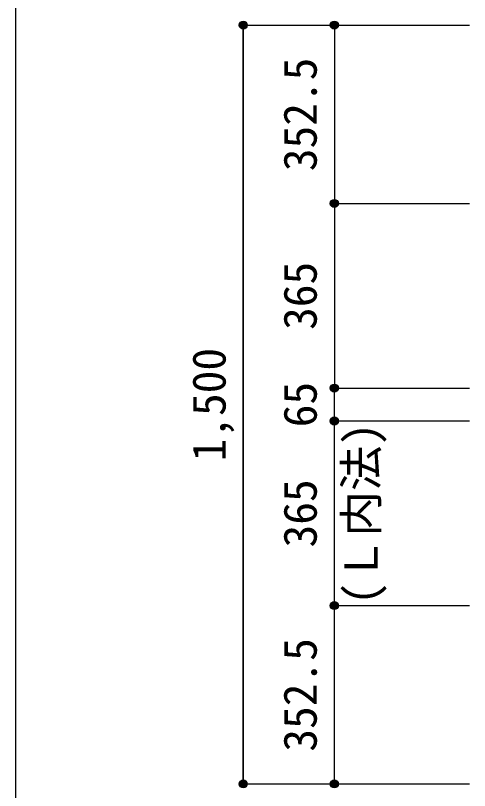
# Model space of a CAD drawing. Units: millimetres at full size, sheet at 1:30. Extents: x -5973 to 5954, y -4195 to 4201.
# Drawn here: x -5973 to -5076, y 1693 to 3225 of the extents above; entities that cross this region are included whole.
import ezdxf
from ezdxf.enums import TextEntityAlignment as Align

# ---------------------------------------------------------------- set-up
doc = ezdxf.new("R2010")
doc.units = ezdxf.units.MM
doc.header["$LTSCALE"] = 30
doc.header["$PDMODE"] = 32
doc.header["$PDSIZE"] = 15
for name, color, linetype in [('0-7_文字', 4, 'Continuous'), ('0-D_寸法', 4, 'Continuous'), ('F-0_枠', 6, 'Continuous')]:
    doc.layers.add(name, color=color, linetype=linetype)
doc.styles.add('ＭＳ ゴシック', font='')
doc.styles.get('ＭＳ ゴシック').set_extended_font_data('MS Gothic')

msp = doc.modelspace()

# ---------------------------------------------------------------- linework, layer by layer
at = {"layer": '0-D_寸法'}
for p, q in [((-5522.84, 3206.03), (-5342.84, 3206.03)), ((-5522.84, 3206.03), (-5342.84, 3206.03)), ((-5522.84, 3206.03), (-5522.84, 1706.03)), ((-5522.84, 1706.03), (-5522.84, 3206.03)), ((-5342.84, 3206.03), (-5075.8, 3206.03)), ((-5342.84, 3206.03), (-5342.84, 2853.53)), ((-5342.84, 2853.53), (-5342.84, 2488.53)), ((-5342.84, 2853.53), (-5075.8, 2853.53)), ((-5342.84, 2488.53), (-5075.8, 2488.53)), ((-5342.84, 2423.53), (-5342.84, 2488.53)), ((-5342.84, 2423.53), (-5075.8, 2423.53)), ((-5342.84, 2058.53), (-5342.84, 2423.53)), ((-5342.84, 2058.53), (-5075.8, 2058.53)), ((-5342.84, 1706.03), (-5342.84, 2058.53)), ((-5522.84, 1706.03), (-5342.84, 1706.03)), ((-5342.84, 1706.03), (-5075.8, 1706.03))]:
    msp.add_line(p, q, dxfattribs=at)
for centre, radius in [((-5522.84, 3206.03), 8), ((-5522.84, 3206.03), 7.2), ((-5522.84, 3206.03), 6.4), ((-5522.84, 3206.03), 5.6), ((-5522.84, 3206.03), 4.8), ((-5522.84, 3206.03), 4), ((-5522.84, 3206.03), 3.2), ((-5522.84, 3206.03), 2.4), ((-5522.84, 3206.03), 1.6), ((-5522.84, 3206.03), 0.8), ((-5342.84, 3206.03), 8), ((-5342.84, 3206.03), 7.2), ((-5342.84, 3206.03), 6.4), ((-5342.84, 3206.03), 5.6), ((-5342.84, 3206.03), 4.8), ((-5342.84, 3206.03), 4), ((-5342.84, 3206.03), 3.2), ((-5342.84, 3206.03), 2.4), ((-5342.84, 3206.03), 1.6), ((-5342.84, 3206.03), 0.8), ((-5342.84, 2853.53), 8), ((-5342.84, 2853.53), 7.2), ((-5342.84, 2853.53), 6.4), ((-5342.84, 2853.53), 5.6), ((-5342.84, 2853.53), 4.8), ((-5342.84, 2853.53), 4), ((-5342.84, 2853.53), 3.2), ((-5342.84, 2853.53), 2.4), ((-5342.84, 2853.53), 1.6), ((-5342.84, 2853.53), 0.8), ((-5342.84, 2488.53), 8), ((-5342.84, 2488.53), 7.2), ((-5342.84, 2488.53), 6.4), ((-5342.84, 2488.53), 5.6), ((-5342.84, 2488.53), 4.8), ((-5342.84, 2488.53), 4), ((-5342.84, 2488.53), 3.2), ((-5342.84, 2488.53), 2.4), ((-5342.84, 2488.53), 1.6), ((-5342.84, 2488.53), 0.8), ((-5342.84, 2423.53), 8), ((-5342.84, 2423.53), 7.2), ((-5342.84, 2423.53), 6.4), ((-5342.84, 2423.53), 5.6), ((-5342.84, 2423.53), 4.8), ((-5342.84, 2423.53), 4), ((-5342.84, 2423.53), 3.2), ((-5342.84, 2423.53), 2.4), ((-5342.84, 2423.53), 1.6), ((-5342.84, 2423.53), 0.8), ((-5342.84, 2058.53), 8), ((-5342.84, 2058.53), 7.2), ((-5342.84, 2058.53), 6.4), ((-5342.84, 2058.53), 5.6), ((-5342.84, 2058.53), 4.8), ((-5342.84, 2058.53), 4), ((-5342.84, 2058.53), 3.2), ((-5342.84, 2058.53), 2.4), ((-5342.84, 2058.53), 1.6), ((-5342.84, 2058.53), 0.8), ((-5522.84, 1706.03), 8), ((-5522.84, 1706.03), 7.2), ((-5522.84, 1706.03), 6.4), ((-5522.84, 1706.03), 5.6), ((-5522.84, 1706.03), 4.8), ((-5522.84, 1706.03), 4), ((-5522.84, 1706.03), 3.2), ((-5522.84, 1706.03), 2.4), ((-5522.84, 1706.03), 1.6), ((-5522.84, 1706.03), 0.8), ((-5342.84, 1706.03), 8), ((-5342.84, 1706.03), 7.2), ((-5342.84, 1706.03), 6.4), ((-5342.84, 1706.03), 5.6), ((-5342.84, 1706.03), 4.8), ((-5342.84, 1706.03), 4), ((-5342.84, 1706.03), 3.2), ((-5342.84, 1706.03), 2.4), ((-5342.84, 1706.03), 1.6), ((-5342.84, 1706.03), 0.8)]:
    msp.add_circle(centre, radius, dxfattribs=at)
at = {"layer": '0-D_寸法', "color": 7}
for p in [(-5522.84, 3206.03), (-5342.84, 3206.03), (-5342.84, 3206.03), (-5342.84, 2853.53), (-5342.84, 2853.53), (-5342.84, 2488.53), (-5342.84, 2488.53), (-5342.84, 2423.53), (-5342.84, 2423.53), (-5342.84, 2058.53), (-5342.84, 2058.53), (-5522.84, 1706.03), (-5342.84, 1706.03), (-5342.84, 1706.03)]:
    msp.add_point(p, dxfattribs=at)
at = {"layer": 'F-0_枠'}
msp.add_line((-5972.88, 4201.15), (-5972.88, -4195.24), dxfattribs=at)

# ---------------------------------------------------------------- texts
at = {"layer": '0-7_文字', "style": 'ＭＳ ゴシック'}
msp.add_text('(Ｌ内法)', height=65.98, rotation=90, dxfattribs=at).set_placement((-5237.27, 2060.08), align=Align.BOTTOM_LEFT)
at = {"layer": '0-D_寸法', "style": 'ＭＳ ゴシック'}
for s, p in [('352.5', (-5357.84, 2917.28)), ('365', (-5357.84, 2603.53)), ('1,500', (-5537.84, 2343.53)), ('65', (-5357.84, 2411.03)), ('365', (-5357.84, 2173.53)), ('352.5', (-5357.84, 1769.78))]:
    msp.add_text(s, height=65.98, rotation=90, dxfattribs=at).set_placement(p, align=Align.BOTTOM_LEFT)

doc.saveas('drawing.dxf')
